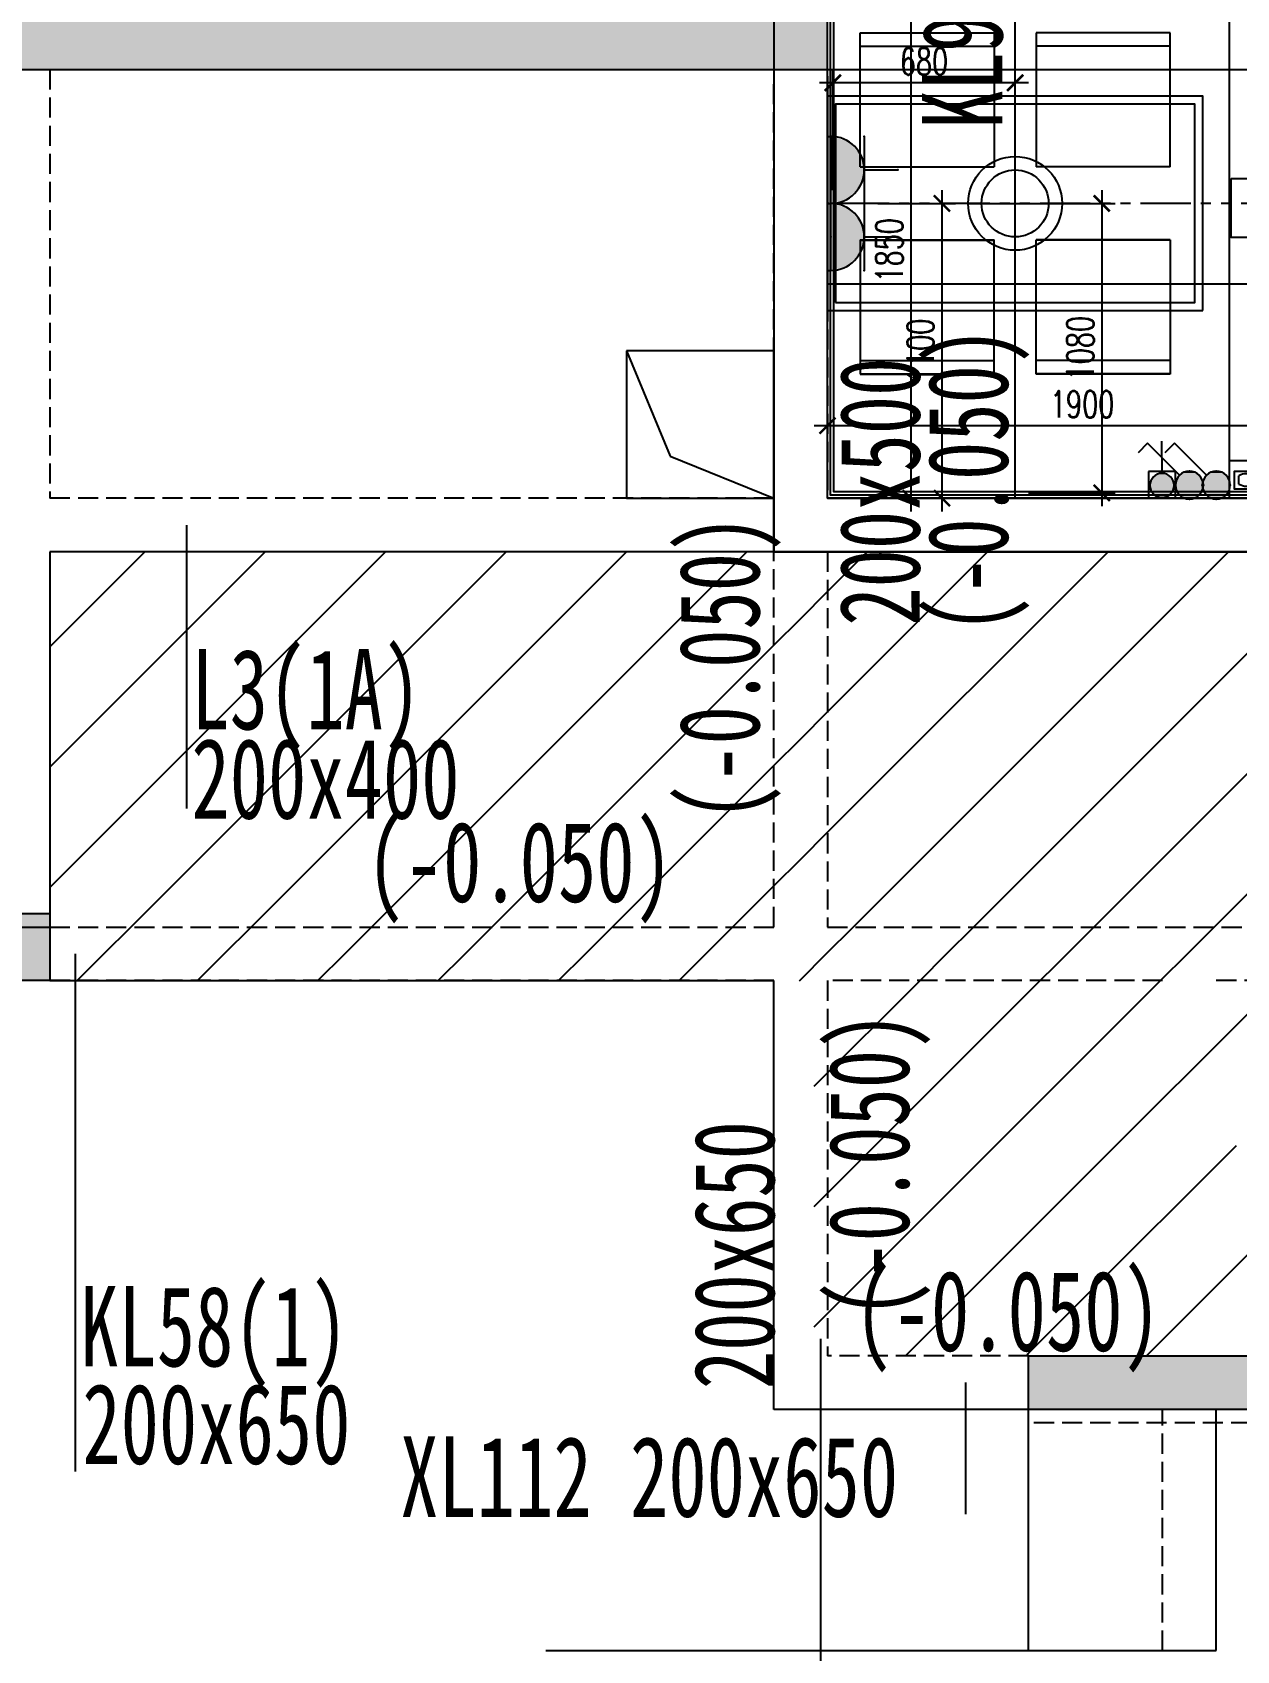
# Model space of a CAD drawing. Header units: millimetres. Extents: x 150839 to 219642, y 49429 to 88695.
# Drawn here: x 158517 to 163008, y 75095 to 81133 of the extents above; entities that cross this region are included whole.
import ezdxf
from ezdxf.enums import TextEntityAlignment as Align
from ezdxf.lldxf.tags import DXFTag
from ezdxf.xclip import XClip

# ---------------------------------------------------------------- set-up
doc = ezdxf.new("R2010")
doc.units = ezdxf.units.MM
doc.header["$LTSCALE"] = 300
doc.header["$XCLIPFRAME"] = 0
for name, pattern in [('DASH', [0.35, 0.25, -0.1]), ('HIDDEN2', [0.1875, 0.125, -0.0625]), ('PHANTOM2', [1.25, 0.625, -0.125, 0.125, -0.125, 0.125, -0.125])]:
    doc.linetypes.add(name, pattern=pattern)
doc.layers.get('0').update_dxf_attribs({"color": 97})
doc.layers.get('DEFPOINTS').update_dxf_attribs({"color": 217, "linetype": 'HIDDEN2'})
for name, color, linetype in [('00-墙填充', 8, 'Continuous'), ('00-墙实线', 6, 'Continuous'), ('00-墙虚线-下层', 6, 'DASH'), ('00-平面洞口', 3, 'Continuous'), ('00-板填充', 8, 'Continuous'), ('00-梁实线', 2, 'Continuous'), ('00-梁编号', 2, 'Continuous'), ('00-梁虚线', 4, 'DASH'), ('C天-CEIL', 1, 'Continuous'), ('C天-CEILITE', 160, 'Continuous'), ('C天-LITEDIM', 3, 'Continuous'), ('E_detail', 125, 'Continuous'), ('EQUIP-动力', 1, 'Continuous'), ('EQUIP-照明', 3, 'Continuous'), ('F平-FLOOR1', 1, 'Continuous'), ('P平-FURN1', 1, 'Continuous'), ('P平-PUBTEXT', 5, 'Continuous'), ('P平-WALLDIM', 3, 'Continuous'), ('TEL_TEXT', 1, 'Continuous'), ('WALL', 4, 'Continuous'), ('可视对讲', 1, 'Continuous'), ('家具', 8, 'Continuous')]:
    doc.layers.add(name, color=color, linetype=linetype)
doc.layers.add('PUB_HATCH', color=8, linetype='Continuous', lineweight=0)
doc.styles.add('_TEL_DIM', font='COMPLEX.shx')
doc.styles.add('A10-2栋平面_SEN20RSI$0$DIM_FONT', font='SIMPLEX.shx', dxfattribs={"width": 0.7, "bigfont": 'hztxt.shx'})
doc.styles.add('A10-2栋平面_SEN20RSI$0$STANDARD', font='txt4.shx', dxfattribs={"bigfont": 'fstxt.shx'})
doc.styles.add('DIM', font='txt')
doc.styles.add('HZ2', font='txt', dxfattribs={"bigfont": 'hztxt2'})
doc.styles.get("Standard").update_dxf_attribs({"font": ''})
doc.styles.add('TXT', font='txt.shx', dxfattribs={"width": 0.7, "bigfont": '1.shx'})
doc.styles.add('黑体', font='simhei.ttf', dxfattribs={"width": 0.7})
doc.styles.get('Standard').set_extended_font_data('SimSun')
tags = doc.linetypes.add('DASHED2', pattern=[0.375, 0.25, -0.125]).pattern_tags.tags
tags[6:7] = [DXFTag(74, 4), DXFTag(75, 0), DXFTag(340, '0'), DXFTag(46, 1.0), DXFTag(50, 0.0), DXFTag(44, 0.0), DXFTag(45, 0.0)]
tags[4:5] = [DXFTag(74, 4), DXFTag(75, 0), DXFTag(340, '0'), DXFTag(46, 1.0), DXFTag(50, 0.0), DXFTag(44, 0.0), DXFTag(45, 0.0)]
doc.dimstyles.new('大样50', dxfattribs={"dimscale": 0.5, "dimtxt": 200, "dimasz": 120, "dimexe": 100, "dimexo": 100, "dimgap": 60, "dimtad": 1, "dimdec": 0, "dimzin": 0, "dimdsep": 46, "dimtxsty": 'TXT', "dimblk": 'ARCHTICK', "dimcen": 0.09, "dimdle": 100, "dimclrd": 4, "dimclre": 3, "dimclrt": 65, "dimadec": 0, "dimazin": 0, "dimtfac": 1, "dimtdec": 0, "dimtix": 1, "dimtmove": 2, "dimatfit": 3, "dimldrblk": 'ARCHTICK', "dimfxl": 1, "dimtolj": 1, "dimtzin": 0, "dimarcsym": 0})

# ---------------------------------------------------------------- blocks, each defined once
blk = doc.blocks.new('df')
at = {"layer": '00-墙填充'}
for points in [[(919639.9, 61579.7), (919639.9, 61979.7), (919389.9, 61979.7), (919389.9, 61329.7), (922489.9, 61329.7), (922489.9, 61579.7)], [(916989.9, 57929.7), (916989.9, 58179.7), (917989.9, 58179.7), (918189.9, 58179.7), (919589.9, 58179.7), (919589.9, 57929.7)], [(923239.9, 56529.7), (925789.9, 56529.7), (925789.9, 55229.7), (925589.9, 55229.7), (925589.9, 56329.7), (923239.9, 56329.7)]]:
    blk.add_hatch(color=8, dxfattribs=at).paths.add_polyline_path(points)
at = {"layer": '00-墙实线', "color": 8}
for p, q in [((922489.9, 61329.7), (922489.9, 61579.7)), ((919389.9, 61329.7), (922489.9, 61329.7)), ((918189.9, 58179.7), (919589.9, 58179.7)), ((919589.9, 58179.7), (919589.9, 57929.7)), ((919589.9, 57929.7), (916989.9, 57929.7))]:
    blk.add_line(p, q, dxfattribs=at)
at = {"layer": '00-墙实线', "color": 8, "linetype": 'ByBlock'}
for p, q in [((923239.9, 56529.7), (925789.9, 56529.7)), ((923239.9, 56329.7), (923239.9, 56529.7)), ((925589.9, 56329.7), (923239.9, 56329.7))]:
    blk.add_line(p, q, dxfattribs=at)
at = {"layer": '00-墙虚线-下层', "color": 8}
for p, q in [((918189.9, 58179.7), (919589.9, 58179.7)), ((919589.9, 58179.7), (919589.9, 57929.7)), ((919589.9, 57929.7), (916989.9, 57929.7)), ((923239.9, 56529.7), (925789.9, 56529.7)), ((923239.9, 56279.7), (923239.9, 56529.7)), ((925539.9, 56279.7), (923239.9, 56279.7))]:
    blk.add_line(p, q, dxfattribs=at)
at = {"layer": '00-平面洞口', "color": 8}
for p, q in [((921739.9, 60279.7), (921739.9, 59729.7)), ((922289.9, 60279.7), (921739.9, 60279.7)), ((921739.9, 60279.7), (921902.7, 59886.2)), ((922289.9, 59729.7), (922289.9, 60279.7)), ((921902.7, 59886.2), (922289.9, 59729.7)), ((921739.9, 59729.7), (922289.9, 59729.7))]:
    blk.add_line(p, q, dxfattribs=at)
at = {"layer": '00-板填充', "color": 8}
for p, q in [((919590.1, 59175.6), (919944.2, 59529.7)), ((919590.1, 58726.6), (920393.2, 59529.7)), ((919590.1, 58277.5), (920842.2, 59529.7)), ((919891.3, 58129.7), (921291.3, 59529.7)), ((920340.3, 58129.7), (921740.3, 59529.7)), ((920789.3, 58129.7), (922189.3, 59529.7)), ((922490.1, 59381.5), (922638.3, 59529.7)), ((922490.1, 58932.5), (923087.3, 59529.7)), ((922490.1, 58483.5), (923536.3, 59529.7)), ((922585.3, 58129.7), (923985.3, 59529.7)), ((922390.1, 59281.5), (922490.1, 59381.5)), ((922290.1, 59181.5), (922390.1, 59281.5)), ((923034.4, 58129.7), (924190.1, 59285.4)), ((921238.3, 58129.7), (922290.1, 59181.5)), ((922390.1, 58832.5), (922490.1, 58932.5)), ((922290.1, 58732.5), (922390.1, 58832.5)), ((923483.4, 58129.7), (924190.1, 58836.4)), ((921687.3, 58129.7), (922290.1, 58732.5)), ((922390.1, 58383.5), (922490.1, 58483.5)), ((922290.1, 58283.5), (922390.1, 58383.5)), ((923932.4, 58129.7), (924190.1, 58387.4)), ((922136.3, 58129.7), (922290.1, 58283.5)), ((919791.3, 58029.7), (919891.3, 58129.7)), ((920240.3, 58029.7), (920340.3, 58129.7)), ((920689.3, 58029.7), (920789.3, 58129.7)), ((921138.3, 58029.7), (921238.3, 58129.7)), ((921587.3, 58029.7), (921687.3, 58129.7)), ((922036.3, 58029.7), (922136.3, 58129.7)), ((922485.3, 58029.7), (922585.3, 58129.7)), ((922934.4, 58029.7), (923034.4, 58129.7)), ((923383.4, 58029.7), (923483.4, 58129.7)), ((923832.4, 58029.7), (923932.4, 58129.7)), ((919691.3, 57929.7), (919791.3, 58029.7)), ((920140.3, 57929.7), (920240.3, 58029.7)), ((920589.3, 57929.7), (920689.3, 58029.7)), ((921038.3, 57929.7), (921138.3, 58029.7)), ((921487.3, 57929.7), (921587.3, 58029.7)), ((921936.3, 57929.7), (922036.3, 58029.7)), ((922390.1, 57934.5), (922485.3, 58029.7)), ((922834.3, 57929.6), (922934.4, 58029.7)), ((923240.1, 57886.4), (923383.4, 58029.7)), ((923732.4, 57929.7), (923832.4, 58029.7)), ((922385.3, 57929.6), (922390.1, 57934.5)), ((922440.1, 57535.4), (922834.3, 57929.6)), ((923440.1, 57637.4), (923732.4, 57929.7)), ((923440.1, 57188.4), (924181.4, 57929.7)), ((922440.1, 57086.4), (923240.1, 57886.4)), ((923240.1, 57437.4), (923440.1, 57637.4)), ((922440.1, 56637.4), (923240.1, 57437.4)), ((923440.1, 56739.4), (924014.9, 57314.2)), ((923240.1, 56988.4), (923440.1, 57188.4)), ((923679.4, 56529.7), (924199.2, 57049.5)), ((922781.4, 56529.7), (923240.1, 56988.4)), ((923240.1, 56539.4), (923440.1, 56739.4)), ((923230.4, 56529.7), (923240.1, 56539.4))]:
    blk.add_line(p, q, dxfattribs=at)
at = {"layer": '00-梁实线', "color": 8}
for p, q in [((919589.9, 59529.7), (919589.9, 58129.7)), ((924189.9, 59529.7), (919589.9, 59529.7)), ((922290, 57929.6), (919589.9, 57929.6)), ((922290, 56329.7), (922290, 57929.6)), ((923239.9, 56329.7), (922290, 56329.7)), ((923240.1, 55430), (923239.9, 56329.7)), ((923939.9, 55430.1), (923939.9, 56329.7)), ((921439.9, 55429.7), (923240.1, 55430)), ((923240.1, 55430.1), (923939.9, 55430.1))]:
    blk.add_line(p, q, dxfattribs=at)
at = {"layer": '00-梁编号', "color": 8}
for p, q in [((920100, 59629.7), (920100, 58572.2)), ((919685.1, 56098.4), (919685.1, 58029.7)), ((922465.1, 55329.7), (922465.1, 56592.7)), ((923005.3, 56429.7), (923005.3, 55939.1))]:
    blk.add_line(p, q, dxfattribs=at)
at = {"layer": '00-梁虚线', "color": 8}
for p, q in [((919589.9, 61329.7), (919589.9, 59729.7)), ((922289.9, 59729.7), (922289.9, 61304.7)), ((922489.9, 61304.7), (922489.9, 59729.7)), ((922289.9, 59729.7), (919589.9, 59729.7)), ((924389.9, 59729.7), (922489.9, 59729.7)), ((922289.9, 58129.7), (922289.9, 59529.7)), ((922489.9, 59529.7), (922489.9, 58129.7)), ((919589.9, 58129.7), (922289.9, 58129.7)), ((922489.9, 58129.7), (924189.9, 58129.7)), ((922290, 57929.7), (919589.9, 57929.7)), ((922290, 56329.8), (922290, 57929.7)), ((923739.9, 57929.7), (922489.9, 57929.7)), ((922489.9, 57929.7), (922489.9, 56529.7)), ((925589.9, 57929.7), (923939.9, 57929.7)), ((923239.9, 56529.7), (922489.9, 56529.7)), ((923239.9, 56329.8), (922290, 56329.8)), ((923240.1, 55430.1), (923239.9, 56329.8)), ((923739.9, 55429.7), (923739.9, 56329.7)), ((921439.9, 55429.8), (923240.1, 55430.1))]:
    blk.add_line(p, q, dxfattribs=at)
at = {"layer": '00-梁编号', "color": 8, "ltscale": 3000, "style": '黑体', "width": 0.7}
for s, p in [('KL9(2A) 200x600', (923142.5, 61109)), ('(-0.050)', (923162.9, 59226.3)), ('200x500', (922834.1, 59254.3)), ('(-0.050)', (922236, 58525.4)), ('(-0.050)', (922793.9, 56671.2)), ('200x650', (922291.5, 56405.6))]:
    blk.add_text(s, height=300, rotation=90, dxfattribs=at).set_placement(p)
for s, p in [('L3(1A)', (920117.7, 58867.1)), ('200x400', (920117.7, 58533.9)), ('(-0.050)', (920770.5, 58223.2)), ('(-0.050)', (922590.2, 56547.8)), ('KL58(1)', (919702.8, 56490.4)), ('200x650', (919710.9, 56126.2)), ('XL112 200x650', (920896.4, 55929))]:
    blk.add_text(s, height=300, dxfattribs=at).set_placement(p)
blk = doc.blocks.new('A$C48E90F5C')
at = {"layer": '家具', "color": 5, "ltscale": 0.5}
for p, q in [((121.8, 1036.5), (121.8, 1273)), ((121.8, 1273), (621.8, 1273)), ((621.8, 1273), (621.8, 1036.5)), ((1278.2, 1273), (778.2, 1273)), ((778.2, 1273), (778.2, 1036.5)), ((1278.2, 1036.5), (1278.2, 1273)), ((121.8, 1223), (621.8, 1223)), ((1278.2, 1223), (778.2, 1223)), ((121.8, 236.5), (121.8, 0)), ((621.8, 0), (621.8, 236.5)), ((778.2, 0), (778.2, 236.5)), ((1278.2, 236.5), (1278.2, 0)), ((121.8, 50), (621.8, 50)), ((121.8, 0), (621.8, 0)), ((1278.2, 50), (778.2, 50)), ((1278.2, 0), (778.2, 0))]:
    blk.add_line(p, q, dxfattribs=at)
at = {"layer": '家具', "color": 8, "linetype": 'DASHED2', "ltscale": 0.5}
for p, q in [((121.8, 773), (121.8, 1036.5)), ((621.8, 1036.5), (621.8, 773)), ((778.2, 1036.5), (778.2, 773)), ((1278.2, 773), (1278.2, 1036.5)), ((121.8, 773), (621.8, 773)), ((1278.2, 773), (778.2, 773)), ((121.8, 500), (121.8, 236.5)), ((121.8, 500), (621.8, 500)), ((621.8, 236.5), (621.8, 500)), ((1278.2, 500), (778.2, 500)), ((778.2, 236.5), (778.2, 500)), ((1278.2, 500), (1278.2, 236.5))]:
    blk.add_line(p, q, dxfattribs=at)
at = {"layer": '家具', "color": 1, "ltscale": 0.5}
blk.add_lwpolyline([(1400, 236.5), (1400, 1036.5), (0, 1036.5), (0, 236.5)], close=True, dxfattribs=at)
at = {"layer": '家具', "color": 253, "ltscale": 0.5}
blk.add_lwpolyline([(30, 266.5), (1370, 266.5), (1370, 1006.5), (30, 1006.5)], close=True, dxfattribs=at)
blk = doc.blocks.new('A$C5C2408FB')
at = {"layer": '家具', "color": 5, "ltscale": 0.5}
for p, q in [((121.8, 1036.5), (121.8, 1273)), ((121.8, 1273), (621.8, 1273)), ((621.8, 1273), (621.8, 1036.5)), ((1278.2, 1273), (778.2, 1273)), ((778.2, 1273), (778.2, 1036.5)), ((1278.2, 1036.5), (1278.2, 1273)), ((121.8, 1223), (621.8, 1223)), ((1278.2, 1223), (778.2, 1223)), ((121.8, 236.5), (121.8, 0)), ((621.8, 0), (621.8, 236.5)), ((778.2, 0), (778.2, 236.5)), ((1278.2, 236.5), (1278.2, 0)), ((121.8, 50), (621.8, 50)), ((1278.2, 50), (778.2, 50)), ((121.8, 0), (621.8, 0)), ((1278.2, 0), (778.2, 0))]:
    blk.add_line(p, q, dxfattribs=at)
at = {"layer": '家具', "color": 8, "linetype": 'DASHED2', "ltscale": 0.5}
for p, q in [((121.8, 773), (121.8, 1036.5)), ((621.8, 1036.5), (621.8, 773)), ((778.2, 1036.5), (778.2, 773)), ((1278.2, 773), (1278.2, 1036.5)), ((121.8, 773), (621.8, 773)), ((1278.2, 773), (778.2, 773)), ((121.8, 500), (121.8, 236.5)), ((121.8, 500), (621.8, 500)), ((621.8, 236.5), (621.8, 500)), ((1278.2, 500), (778.2, 500)), ((778.2, 236.5), (778.2, 500)), ((1278.2, 500), (1278.2, 236.5))]:
    blk.add_line(p, q, dxfattribs=at)
at = {"layer": '家具', "color": 1, "ltscale": 0.5}
blk.add_lwpolyline([(1400, 236.5), (1400, 1036.5), (0, 1036.5), (0, 236.5)], close=True, dxfattribs=at)
at = {"layer": '家具', "color": 253, "ltscale": 0.5}
blk.add_lwpolyline([(30, 266.5), (1370, 266.5), (1370, 1006.5), (30, 1006.5)], close=True, dxfattribs=at)
at = {"layer": 'P平-FURN1'}
blk.add_blockref('A$C48E90F5C', (0, 0), dxfattribs=at)
blk = doc.blocks.new('_ArchTick')
at = {"color": 0, "linetype": 'ByBlock', "const_width": 0.15}
blk.add_lwpolyline([(-0.5, -0.5), (0.5, 0.5)], dxfattribs=at)
blk = doc.blocks.new('*D115')
at = {"layer": 'DEFPOINTS', "color": 0, "transparency": 16777216}
for p in [(161481.7, 79665.6), (161481.7, 79394.9), (163381.7, 79394.9)]:
    blk.add_point(p, dxfattribs=at)
at = {"layer": 'P平-WALLDIM', "color": 3, "lineweight": -2, "transparency": 16777216}
for p, q in [((161481.7, 79444.9), (161481.7, 79715.6)), ((163381.7, 79444.9), (163381.7, 79715.6))]:
    blk.add_line(p, q, dxfattribs=at)
at = {"layer": 'P平-WALLDIM', "color": 4, "lineweight": -2, "transparency": 16777216}
blk.add_line((163431.7, 79665.6), (161431.7, 79665.6), dxfattribs=at)
at = {"layer": 'P平-WALLDIM', "color": 4, "lineweight": -2, "transparency": 16777216, "xscale": 60, "yscale": 60, "zscale": 60, "rotation": 180}
blk.add_blockref('_ArchTick', (161481.7, 79665.6), dxfattribs=at)
at = {"layer": 'P平-WALLDIM', "color": 4, "lineweight": -2, "transparency": 16777216, "xscale": 60, "yscale": 60, "zscale": 60}
blk.add_blockref('_ArchTick', (163381.7, 79665.6), dxfattribs=at)
at = {"layer": 'P平-WALLDIM', "color": 65, "transparency": 16777216, "insert": (162431.7, 79745.6), "char_height": 100, "attachment_point": 5, "style": 'TXT'}
blk.add_mtext('\\A1;1900', dxfattribs=at)
blk = doc.blocks.new('*D155')
at = {"layer": 'DEFPOINTS', "color": 0, "transparency": 16777216}
for p in [(161481.7, 81244.9), (161481.7, 79394.9), (161792.5, 79394.9)]:
    blk.add_point(p, dxfattribs=at)
at = {"layer": 'P平-WALLDIM', "color": 4, "lineweight": -2, "transparency": 16777216}
blk.add_line((161792.5, 81294.9), (161792.5, 79344.9), dxfattribs=at)
at = {"layer": 'P平-WALLDIM', "color": 3, "lineweight": -2, "transparency": 16777216}
for p, q in [((161531.7, 81244.9), (161842.5, 81244.9)), ((161531.7, 79394.9), (161842.5, 79394.9))]:
    blk.add_line(p, q, dxfattribs=at)
at = {"layer": 'P平-WALLDIM', "color": 4, "lineweight": -2, "transparency": 16777216, "xscale": 60, "yscale": 60, "zscale": 60}
for p, rotation in [((161792.5, 81244.9), 90), ((161792.5, 79394.9), 270)]:
    blk.add_blockref('_ArchTick', p, dxfattribs=dict(at, rotation=rotation))
at = {"layer": 'P平-WALLDIM', "color": 65, "transparency": 16777216, "insert": (161712.5, 80319.9), "char_height": 100, "attachment_point": 5, "rotation": 90, "style": 'TXT'}
blk.add_mtext('\\A1;1850', dxfattribs=at)
blk = doc.blocks.new('htrwhth4w')
at = {"layer": 'EQUIP-动力', "color": 250, "linetype": 'DASHED2'}
for p, q in [((203734.7, 80894.7), (203734.7, 81131.2)), ((203734.7, 81131.2), (204234.7, 81131.2)), ((204234.7, 81131.2), (204234.7, 80894.7)), ((204891.2, 81131.2), (204391.2, 81131.2)), ((204391.2, 81131.2), (204391.2, 80894.7)), ((204891.2, 80894.7), (204891.2, 81131.2)), ((203734.7, 81081.2), (204234.7, 81081.2)), ((204891.2, 81081.2), (204391.2, 81081.2)), ((205012.9, 80894.7), (203612.9, 80894.7)), ((203612.9, 80894.7), (203612.9, 80094.7)), ((204982.9, 80864.7), (203642.9, 80864.7)), ((203642.9, 80864.7), (203642.9, 80124.7)), ((203734.7, 80631.2), (203734.7, 80894.7)), ((204234.7, 80894.7), (204234.7, 80631.2)), ((204391.2, 80894.7), (204391.2, 80631.2)), ((204891.2, 80631.2), (204891.2, 80894.7)), ((204982.9, 80124.7), (204982.9, 80864.7)), ((205012.9, 80094.7), (205012.9, 80894.7)), ((203734.7, 80631.2), (204234.7, 80631.2)), ((204891.2, 80631.2), (204391.2, 80631.2)), ((203734.7, 80358.2), (203734.7, 80094.7)), ((203734.7, 80358.2), (204234.7, 80358.2)), ((204234.7, 80094.7), (204234.7, 80358.2)), ((204891.2, 80358.2), (204391.2, 80358.2)), ((204391.2, 80094.7), (204391.2, 80358.2)), ((204891.2, 80358.2), (204891.2, 80094.7)), ((203612.9, 80094.7), (205012.9, 80094.7)), ((203642.9, 80124.7), (204982.9, 80124.7)), ((203734.7, 80094.7), (203734.7, 79858.2)), ((204234.7, 79858.2), (204234.7, 80094.7)), ((204391.2, 79858.2), (204391.2, 80094.7)), ((204891.2, 80094.7), (204891.2, 79858.2)), ((203734.7, 79908.2), (204234.7, 79908.2)), ((204891.2, 79908.2), (204391.2, 79908.2)), ((203734.7, 79858.2), (204234.7, 79858.2)), ((204891.2, 79858.2), (204391.2, 79858.2))]:
    blk.add_line(p, q, dxfattribs=at)
at = {"layer": 'EQUIP-动力', "color": 250, "linetype": 'DASHED2', "flags": 9}
for tag, style, width in [('XSIZE', 'A10-2栋平面_SEN20RSI$0$STANDARD', 0.8), ('YSIZE', 'A10-2栋平面_SEN20RSI$0$STANDARD', 0.8), ('XSIZE', 'A10-2栋平面_SEN20RSI$0$DIM_FONT', 0.7), ('YSIZE', 'A10-2栋平面_SEN20RSI$0$DIM_FONT', 0.7)]:
    blk.add_attdef(tag, (209413, 80718.7), '', height=0.5, rotation=0.00692, dxfattribs=dict(at, style=style, width=width))
blk = doc.blocks.new('$equip$00001237')
at = {"layer": 'EQUIP-动力'}
for p, q in [((-0.5, 1.05), (-0.5, 1)), ((-0.5, 1), (0.5, 1)), ((0.5, 1.05), (0.5, 1)), ((0.5, 0.5), (-0.5, 0.5)), ((0, 0.5), (0, 0))]:
    blk.add_line(p, q, dxfattribs=at)
blk.add_arc((0, 1), 0.5, 180, 0, dxfattribs=at)
for p in [(0, 1), (-0.5, 0.5), (0.5, 0.5), (0, 0)]:
    blk.add_point(p, dxfattribs=at)
for points in [[(0.433, 0.75), (-0.433, 0.75), (0.5, 1), (-0.5, 1)], [(0.25, 0.567), (-0.25, 0.567), (0.433, 0.75), (-0.433, 0.75)], [(0, 0.5), (0, 0.5), (0.25, 0.567), (-0.25, 0.567)]]:
    blk.add_solid(points, dxfattribs=at)
at = {"layer": 'EQUIP-动力', "flags": 9}
blk.add_attdef('A', (0, 0), '', height=0.00002, dxfattribs=at)
blk = doc.blocks.new('*D205')
at = {"layer": 'DEFPOINTS', "color": 0, "transparency": 16777216}
for p in [(161619.2, 80494.9), (161619.2, 79394.9), (161908.8, 79394.9)]:
    blk.add_point(p, dxfattribs=at)
at = {"layer": 'EQUIP-动力', "color": 3, "lineweight": -2, "transparency": 16777216}
for p, q in [((161669.2, 80494.9), (161958.8, 80494.9)), ((161669.2, 79394.9), (161958.8, 79394.9))]:
    blk.add_line(p, q, dxfattribs=at)
at = {"layer": 'EQUIP-动力', "color": 4, "lineweight": -2, "transparency": 16777216}
blk.add_line((161908.8, 80544.9), (161908.8, 79344.9), dxfattribs=at)
at = {"layer": 'EQUIP-动力', "color": 4, "lineweight": -2, "transparency": 16777216, "xscale": 60, "yscale": 60, "zscale": 60}
for p, rotation in [((161908.8, 80494.9), 90), ((161908.8, 79394.9), 270)]:
    blk.add_blockref('_ArchTick', p, dxfattribs=dict(at, rotation=rotation))
at = {"layer": 'EQUIP-动力', "color": 65, "transparency": 16777216, "insert": (161828.8, 79944.9), "char_height": 100, "attachment_point": 5, "rotation": 90, "style": 'TXT'}
blk.add_mtext('\\A1;1100', dxfattribs=at)
blk = doc.blocks.new('$equip$00001962')
for p, q in [((0.147, 0.356), (0.625, 0.833)), ((0.625, 0.833), (0.766, 0.692))]:
    blk.add_line(p, q)
blk.add_circle((0, 0.208), 0.208)
for p in [(0, 0.417), (-0.208, 0.208), (0, 0), (0.208, 0.208)]:
    blk.add_point(p)
for points in [[(-0.18, 0.313), (0.18, 0.313), (-0.208, 0.208), (0.208, 0.208)], [(-0.104, 0.389), (0.104, 0.389), (-0.18, 0.313), (0.18, 0.313)], [(0, 0.417), (0, 0.417), (-0.104, 0.389), (0.104, 0.389)], [(-0.18, 0.104), (0.18, 0.104), (-0.208, 0.208), (0.208, 0.208)], [(-0.104, 0.028), (0.104, 0.028), (-0.18, 0.104), (0.18, 0.104)], [(0, 0), (0, 0), (-0.104, 0.028), (0.104, 0.028)]]:
    blk.add_solid(points)
at = {"layer": 'TEL_TEXT', "style": '_TEL_DIM', "flags": 1}
blk.add_attdef('A', text='', height=0.00002, dxfattribs=at).set_placement((0, 0), align=Align.MIDDLE_CENTER)
blk = doc.blocks.new('A$C14E84CB3')
at = {"layer": '可视对讲', "color": 1, "linetype": 'Continuous'}
for p, q in [((34.4, 52.9), (34.4, 83.5)), ((92, 52.9), (92, 83.5))]:
    blk.add_line(p, q, dxfattribs=at)
for points in [[(300.1, 0), (0, 0), (0, 140.4), (300.1, 140.4)], [(111, 35.1), (111, 100.3), (16.7, 100.3), (16.7, 35.1)], [(248.5, 34.4), (248.5, 86.8), (176, 86.8), (176, 34.4)]]:
    blk.add_lwpolyline(points, close=True, dxfattribs=at)
for points in [[(144.3, 74.6), (176, 74.6, -120.049146)], [(248.5, 74.6), (280.3, 74.6, -120.049146)]]:
    blk.add_lwpolyline(points, format="xyb", dxfattribs=at)
for centre, radius, start, end in [((63.2, 33.9), 57.4, 59.90215, 120.09785), ((212.3, 45.9), 73.8, 22.85899, 157.14101), ((63.2, 102.5), 57.4, 239.90215, 300.09785)]:
    blk.add_arc(centre, radius, start, end, dxfattribs=at)
at = {"layer": '可视对讲', "color": 1, "linetype": 'Continuous', "text_generation_flag": 4, "flags": 1}
for tag, height, style, p in [('XYVALUE', 0.0853, 'DIM', (212.3, 132.5)), ('VALUE', 0.0853, 'DIM', (212.3, 132.5)), ('XYVALUE', 0.102, 'HZ2', (63.8, 115.7)), ('VALUE', 0.102, 'HZ2', (63.8, 115.7))]:
    blk.add_attdef(tag, text='', height=height, rotation=180, dxfattribs=dict(at, style=style)).set_placement(p, align=Align.MIDDLE)
blk = doc.blocks.new('YIUII')
at = {"layer": 'EQUIP-照明'}
h = blk.add_hatch(color=256, dxfattribs=at)
edge = h.paths.add_edge_path()
edge.add_arc((172026.3, -2967.3), 45, 0, 360)
at = {"layer": 'EQUIP-照明', "color": 1}
blk.add_lwpolyline([(171974, -2917.3), (172074, -2917.3), (172074, -3017.3), (171974, -3017.3)], close=True, dxfattribs=at)
at = {"layer": 'EQUIP-照明'}
blk.add_lwpolyline([(171981.3, -2967.2), (171861.3, -2967)], dxfattribs=at)
blk.add_circle((172026.3, -2967.3), 45, dxfattribs=at)
blk = doc.blocks.new('A$C26043CBD')
at = {"layer": 'PUB_HATCH'}
blk.add_hatch(color=256, dxfattribs=at).paths.add_polyline_path([(9200, 29500), (6300, 29500), (6300, 30050), (6100, 30050.2), (6100, 29300), (9200, 29300)])
at = {"layer": '00-墙实线'}
blk.add_lwpolyline([(6300.1, 30050.2), (6100, 30050.2), (6100, 29300), (9200, 29300), (9200, 29500), (6300, 29500), (6300, 30050.2)], dxfattribs=at)
blk = doc.blocks.new('rtwhrwg')
at = {"layer": 'PUB_HATCH'}
for points in [[(145026.6, 81194.9), (142126.6, 81194.9), (142126.6, 81744.9), (141926.6, 81745.1), (141926.6, 80994.9), (145026.6, 80994.9)], [(148326.6, 76194.9), (145776.6, 76194.9), (145776.6, 75994.9), (148126.6, 75994.9), (148126.6, 74894.9), (148326.6, 74894.9)]]:
    blk.add_hatch(color=256, dxfattribs=at).paths.add_polyline_path(points)
h = blk.add_hatch(color=256, dxfattribs=at)
h.paths.add_polyline_path([(142126.6, 77794.9), (140726.6, 77794.9), (140526.6, 77794.9), (139526.6, 77794.9), (139526.6, 77594.9), (142126.6, 77594.9)])
h.paths.add_polyline_path([(138926.6, 77794.9), (136026.6, 77794.9), (136026.6, 78144.9), (135826.6, 78144.9), (135826.6, 77594.9), (138926.6, 77594.9)])
at = {"layer": '00-墙实线'}
blk.add_lwpolyline([(142126.7, 81745.1), (141926.6, 81745.1), (141926.6, 80994.9), (145026.6, 80994.9), (145026.6, 81194.9), (142126.6, 81194.9), (142126.6, 81745.1)], dxfattribs=at)
blk.add_lwpolyline([(139526.6, 77594.9), (139526.6, 77794.9), (140526.6, 77794.9), (140526.6, 77794.9), (140726.6, 77794.9), (140726.6, 77794.9), (142126.6, 77794.9), (142126.6, 77594.9)], close=True, dxfattribs=at)
at = {"layer": '00-墙实线', "linetype": 'ByBlock'}
blk.add_lwpolyline([(145776.6, 76194.9), (148326.6, 76194.9), (148326.6, 74894.9), (148126.6, 74894.9), (148126.6, 75994.9), (145776.6, 75994.9)], close=True, dxfattribs=at)
at = {"layer": 'WALL', "linetype": 'ByBlock'}
for p, q in [((144826.6, 81294.9), (144826.6, 79194.9)), ((145026.6, 79394.9), (145026.6, 81294.9)), ((144826.6, 81194.9), (144826.6, 80994.9)), ((142126.6, 80994.9), (144826.6, 80994.9)), ((144826.6, 79194.9), (144826.6, 79394.9)), ((145026.6, 79394.9), (146926.6, 79394.9)), ((144826.6, 79194.9), (146726.6, 79194.9)), ((145026.6, 79194.9), (144826.6, 79194.9))]:
    blk.add_line(p, q, dxfattribs=at)
ref = blk.add_blockref('A$C26043CBD', (135826.6, 51694.9))
XClip(ref).set_block_clipping_path([(5323.565745626, 36424.6593090541), (5343.260554382, 28138.7393014318), (11959.7920761615, 25127.4660112042), (16626.8143280208, 25540.778666953), (16272.3546851448, 36424.6593090541)])
blk = doc.blocks.new('rewghr3e')
at = {"layer": 'C天-CEILITE'}
for p, q in [((161016.5, 78820.7), (161016.5, 79170.7)), ((160841.5, 78995.7), (161191.5, 78995.7))]:
    blk.add_line(p, q, dxfattribs=at)
for radius in [175, 125]:
    blk.add_circle((161016.5, 78995.7), radius, dxfattribs=at)
blk = doc.blocks.new('*D286')
at = {"layer": 'C天-LITEDIM', "color": 3, "lineweight": -2, "transparency": 16777216}
for p, q in [((161501.7, 80544.9), (161501.7, 80994.8)), ((162181.7, 80544.9), (162181.7, 80994.8))]:
    blk.add_line(p, q, dxfattribs=at)
at = {"layer": 'C天-LITEDIM', "color": 4, "lineweight": -2, "transparency": 16777216}
blk.add_line((162231.7, 80944.8), (161451.7, 80944.8), dxfattribs=at)
at = {"layer": 'DEFPOINTS', "color": 0, "transparency": 16777216}
for p in [(161501.7, 80944.8), (161501.7, 80494.9), (162181.7, 80494.9)]:
    blk.add_point(p, dxfattribs=at)
at = {"layer": 'C天-LITEDIM', "color": 4, "lineweight": -2, "transparency": 16777216, "xscale": 60, "yscale": 60, "zscale": 60, "rotation": 180}
blk.add_blockref('_ArchTick', (161501.7, 80944.8), dxfattribs=at)
at = {"layer": 'C天-LITEDIM', "color": 4, "lineweight": -2, "transparency": 16777216, "xscale": 60, "yscale": 60, "zscale": 60}
blk.add_blockref('_ArchTick', (162181.7, 80944.8), dxfattribs=at)
at = {"layer": 'C天-LITEDIM', "color": 65, "transparency": 16777216, "insert": (161841.7, 81024.8), "char_height": 100, "attachment_point": 5, "style": 'TXT'}
blk.add_mtext('\\A1;680', dxfattribs=at)
blk = doc.blocks.new('*D287')
at = {"layer": 'C天-LITEDIM', "color": 3, "lineweight": -2, "transparency": 16777216}
for p, q in [((162231.7, 80494.9), (162554.9, 80494.9)), ((162231.7, 79414.9), (162554.9, 79414.9))]:
    blk.add_line(p, q, dxfattribs=at)
at = {"layer": 'C天-LITEDIM', "color": 4, "lineweight": -2, "transparency": 16777216}
blk.add_line((162504.9, 80544.9), (162504.9, 79364.9), dxfattribs=at)
at = {"layer": 'DEFPOINTS', "color": 0, "transparency": 16777216}
for p in [(162181.7, 80494.9), (162181.7, 79414.9), (162504.9, 79414.9)]:
    blk.add_point(p, dxfattribs=at)
at = {"layer": 'C天-LITEDIM', "color": 4, "lineweight": -2, "transparency": 16777216, "xscale": 60, "yscale": 60, "zscale": 60}
for p, rotation in [((162504.9, 80494.9), 90), ((162504.9, 79414.9), 270)]:
    blk.add_blockref('_ArchTick', p, dxfattribs=dict(at, rotation=rotation))
at = {"layer": 'C天-LITEDIM', "color": 65, "transparency": 16777216, "insert": (162424.9, 79954.9), "char_height": 100, "attachment_point": 5, "rotation": 90, "style": 'TXT'}
blk.add_mtext('\\A1;1080', dxfattribs=at)

msp = doc.modelspace()

# ---------------------------------------------------------------- linework, layer by layer
at = {"layer": 'C天-CEIL', "color": 1}
for points in [[(161481.7, 85394.9), (164581.7, 85394.9), (164581.7, 79394.9), (161481.7, 79394.9)], [(161505.7, 85370.9), (164557.7, 85370.9), (164557.7, 79418.9), (161505.7, 79418.9)]]:
    msp.add_lwpolyline(points, close=True, dxfattribs=at)
at = {"layer": 'C天-CEIL', "color": 8}
msp.add_lwpolyline([(161493.7, 85382.9), (164569.7, 85382.9), (164569.7, 79406.9), (161493.7, 79406.9)], close=True, dxfattribs=at)
at = {"layer": 'C天-LITEDIM', "linetype": 'PHANTOM2'}
msp.add_line((163212.1, 80494.9), (161481.7, 80494.9), dxfattribs=at)
at = {"layer": 'F平-FLOOR1', "color": 8}
for p, q in [((162181.7, 79394.9), (162181.7, 85535)), ((162981.7, 79394.9), (162981.7, 85535)), ((161481.7, 80994.9), (164581.7, 80994.9)), ((161481.7, 80194.9), (164581.7, 80194.9))]:
    msp.add_line(p, q, dxfattribs=at)
at = {"layer": 'P平-PUBTEXT', "color": 5}
msp.add_lwpolyline([(162988, 80588.2), (163318, 80588.2), (163318, 80368.2), (162988, 80368.2)], close=True, dxfattribs=at)

# ---------------------------------------------------------------- block references
at = {"layer": 'C天-CEILITE'}
msp.add_blockref('rewghr3e', (1165.2, 1499.3), dxfattribs=at)
at = {"layer": 'DEFPOINTS'}
msp.add_blockref('df', (-761008.1, 19665.2), dxfattribs=at)
at = {"layer": 'E_detail'}
msp.add_blockref('rtwhrwg', (16455.1, 0), dxfattribs=at)
at = {"layer": 'EQUIP-动力', "color": 1, "linetype": 'Continuous'}
msp.add_blockref('htrwhth4w', (-42131.2, 0.3), dxfattribs=at)
at = {"layer": 'EQUIP-动力', "xscale": 250.0000000000001, "yscale": 250.0000000000001, "zscale": 250.0000000000001, "rotation": 90.00000000000001}
for p in [(161744.2, 80619.9), (161744.2, 80369.9)]:
    msp.add_blockref('$equip$00001237', p, dxfattribs=at)
at = {"layer": 'EQUIP-照明', "xscale": -250.0000000000001, "yscale": 250.0000000000001, "zscale": 250.0000000000001}
for p in [(162831.7, 79391.8), (162931.8, 79391.8)]:
    msp.add_blockref('$equip$00001962', p, dxfattribs=at)
at = {"layer": 'EQUIP-照明', "color": 8, "extrusion": (0, 0, -1), "zscale": -1, "rotation": 270}
msp.add_blockref('YIUII', (-159762.3, 251469), dxfattribs=at)
at = {"layer": 'P平-FURN1'}
msp.add_blockref('A$C5C2408FB', (161481.7, 79858.4), dxfattribs=at)
at = {"layer": '可视对讲'}
msp.add_blockref('A$C14E84CB3', (162981.7, 79394.9), dxfattribs=at)

# ---------------------------------------------------------------- dimensions: what is measured, and where the dimension line sits
at = {"layer": 'C天-LITEDIM'}
dim = msp.add_linear_dim(base=(161501.7, 80944.8), p1=(162181.7, 80494.9), p2=(161501.7, 80494.9), dimstyle='大样50', dxfattribs=at)
dim.commit()
dim.dimension.update_dxf_attribs({"geometry": '*D286', "text_midpoint": (161841.7, 81024.8)})
dim = msp.add_linear_dim(base=(162504.9, 79414.9), p1=(162181.7, 80494.9), p2=(162181.7, 79414.9), angle=90, dimstyle='大样50', dxfattribs=at)
dim.commit()
dim.dimension.update_dxf_attribs({"geometry": '*D287', "text_midpoint": (162424.9, 79954.9)})
at = {"layer": 'EQUIP-动力'}
dim = msp.add_linear_dim(base=(161908.8, 79394.9), p1=(161619.2, 80494.9), p2=(161619.2, 79394.9), angle=90, dimstyle='大样50', dxfattribs=at)
dim.commit()
dim.dimension.update_dxf_attribs({"geometry": '*D205', "text_midpoint": (161828.8, 79944.9)})
at = {"layer": 'P平-WALLDIM'}
dim = msp.add_linear_dim(base=(161792.5, 79394.9), p1=(161481.7, 81244.9), p2=(161481.7, 79394.9), angle=90, dimstyle='大样50', dxfattribs=at)
dim.commit()
dim.dimension.update_dxf_attribs({"geometry": '*D155', "text_midpoint": (161712.5, 80319.9)})
dim = msp.add_linear_dim(base=(161481.7, 79665.6), p1=(163381.7, 79394.9), p2=(161481.7, 79394.9), dimstyle='大样50', dxfattribs=at)
dim.commit()
dim.dimension.update_dxf_attribs({"geometry": '*D115', "text_midpoint": (162431.7, 79745.6)})

doc.saveas('drawing.dxf')
